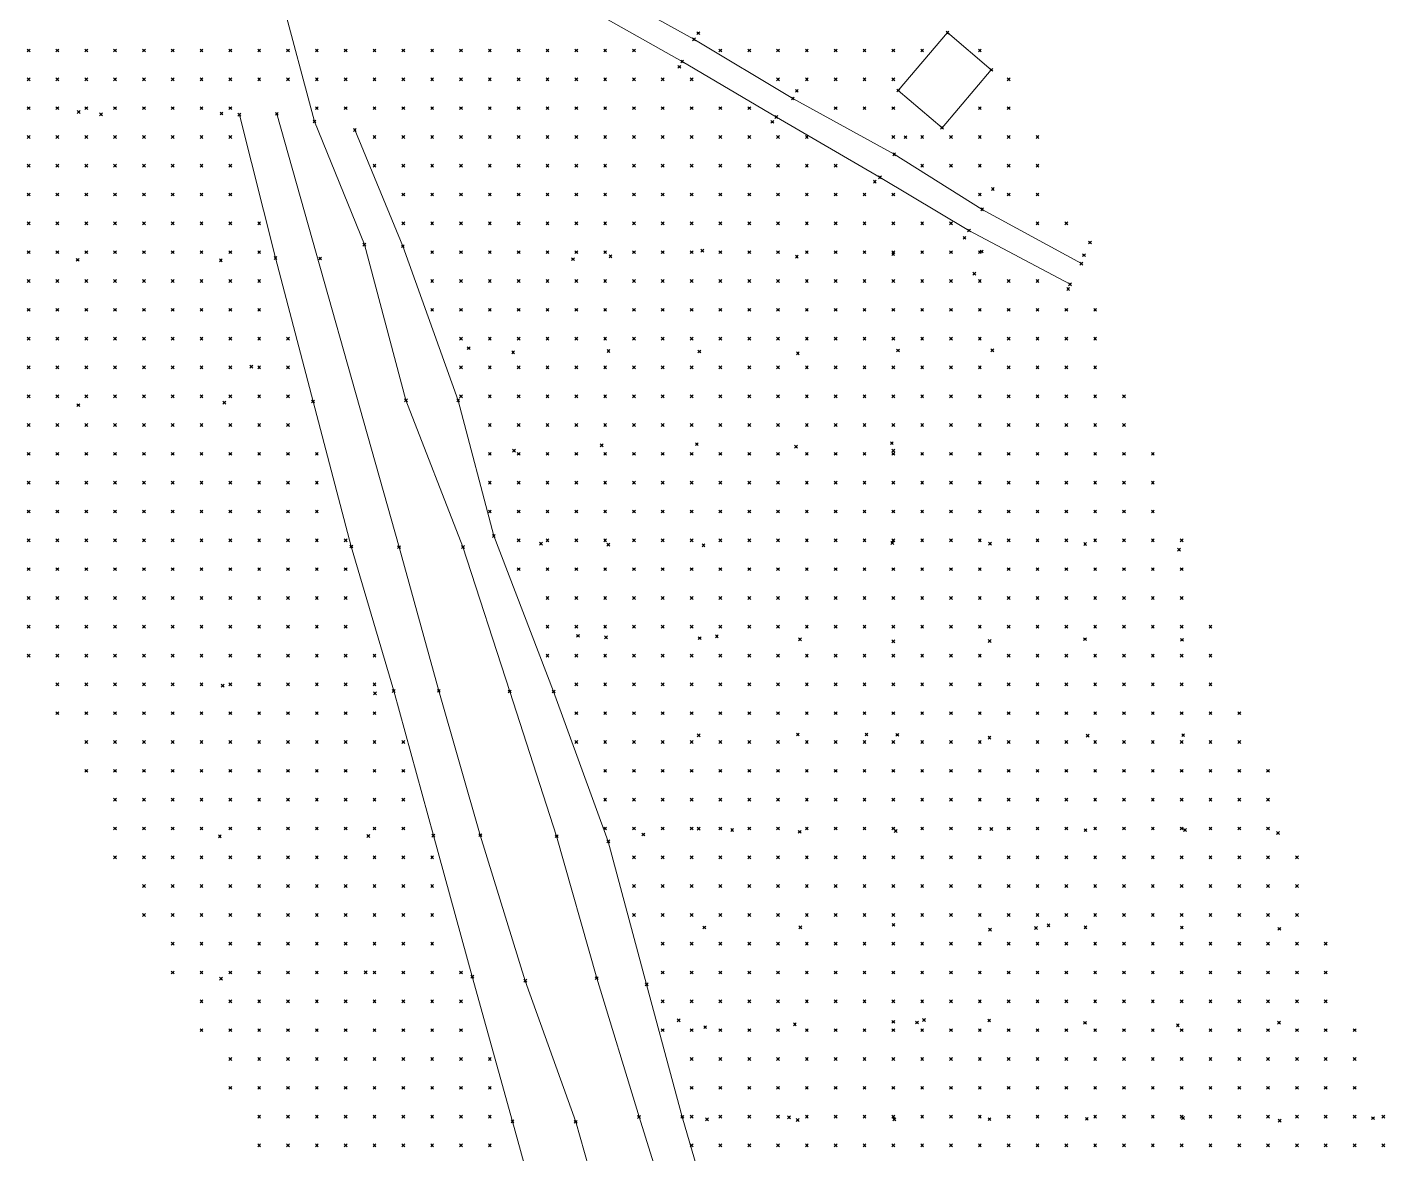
# Model space of a CAD drawing. Header units: metres. Extents: x 441556 to 446409, y 432338 to 461058.
# Drawn here: x 445102.3 to 445243.6, y 435266.6 to 435383.9 of the extents above; entities that cross this region are included whole.
import ezdxf

# ---------------------------------------------------------------- set-up
doc = ezdxf.new("R2010")
doc.units = ezdxf.units.M
doc.header["$MEASUREMENT"] = 0
doc.header["$PDMODE"] = 35
doc.header["$PDSIZE"] = 0.15
for name, color, linetype, lineweight in [('DTM-BRE-RevN_GRP_CANAL IRIGATIE JOS', 2, 'Continuous', 0), ('DTM-BRE-RevN_GRP_CONSTRUCTIE', 2, 'Continuous', 0), ('DTM-BRE-RevN_GRP_DIG', 2, 'Continuous', 0), ('DTM-BRE-RevN_GRP_DRUM DE PIATRA', 2, 'Continuous', 0), ('DTM-BRE-RevN_GRP_TALUZ JOS', 2, 'Continuous', 0), ('DTM-NOK-RevN_LIDAR_co_lidar', 91, 'Continuous', 0), ('DTM-NOK-RevN_RTK', 32, 'Continuous', 0)]:
    doc.layers.add(name, color=color, linetype=linetype, lineweight=lineweight)

msp = doc.modelspace()

# ---------------------------------------------------------------- linework, layer by layer
at = {"layer": 'DTM-BRE-RevN_GRP_CANAL IRIGATIE JOS'}
for p, q in [((445141.392, 435361.075, 326.418), (445136.408, 435373.168, 327.713)), ((445147.157, 435345.013, 325.318), (445141.392, 435361.075, 326.418)), ((445150.864, 435330.912, 325), (445147.157, 435345.013, 325.318)), ((445157.085, 435314.719, 324.471), (445150.864, 435330.912, 325)), ((445162.776, 435299.109, 324.051), (445157.085, 435314.719, 324.471)), ((445166.767, 435284.231, 323.876), (445162.776, 435299.109, 324.051)), ((445170.474, 435270.442, 324.148), (445166.767, 435284.231, 323.876)), ((445175.14, 435254.437, 323.882), (445170.474, 435270.442, 324.148))]:
    msp.add_line(p, q, dxfattribs=at)
at = {"layer": 'DTM-BRE-RevN_GRP_CONSTRUCTIE'}
for p, q in [((445198.072, 435383.301, 330.031), (445192.946, 435377.282, 329.605)), ((445202.626, 435379.425, 330.456), (445198.072, 435383.301, 330.031)), ((445197.499, 435373.405, 329.818), (445202.626, 435379.425, 330.456)), ((445192.946, 435377.282, 329.605), (445197.499, 435373.405, 329.818))]:
    msp.add_line(p, q, dxfattribs=at)
at = {"layer": 'DTM-BRE-RevN_GRP_DIG'}
for p, q in [((445128.152, 435359.848, 329.214), (445124.392, 435374.759, 329.726)), ((445141.007, 435329.742, 327.97), (445128.29, 435374.843, 329.588)), ((445132.059, 435344.9, 328.706), (445128.152, 435359.848, 329.214)), ((445136.038, 435329.808, 328.196), (445132.059, 435344.9, 328.706)), ((445140.454, 435314.773, 327.788), (445136.038, 435329.808, 328.196)), ((445145.14, 435314.79, 327.662), (445141.007, 435329.742, 327.97)), ((445144.58, 435299.711, 327.654), (445140.454, 435314.773, 327.788)), ((445149.46, 435299.764, 327.527), (445145.14, 435314.79, 327.662)), ((445154.134, 435284.613, 327.391), (445149.46, 435299.764, 327.527)), ((445148.628, 435285.038, 327.583), (445144.58, 435299.711, 327.654)), ((445152.809, 435269.962, 327.557), (445148.628, 435285.038, 327.583)), ((445159.382, 435269.922, 327.257), (445154.134, 435284.613, 327.391)), ((445157.06, 435254.567, 327.482), (445152.809, 435269.962, 327.557)), ((445163.683, 435254.81, 327.133), (445159.382, 435269.922, 327.257))]:
    msp.add_line(p, q, dxfattribs=at)
at = {"layer": 'DTM-BRE-RevN_GRP_DRUM DE PIATRA'}
for p, q in [((445171.687, 435382.605, 328.433), (445162.053, 435387.953, 328.69)), ((445160.559, 435385.873, 328.543), (445170.466, 435380.295, 328.334)), ((445181.978, 435376.445, 328.476), (445171.687, 435382.605, 328.433)), ((445170.466, 435380.295, 328.334), (445180.264, 435374.517, 328.327)), ((445192.516, 435370.637, 328.673), (445181.978, 435376.445, 328.476)), ((445180.264, 435374.517, 328.327), (445191.049, 435368.236, 328.377)), ((445201.68, 435364.903, 328.977), (445192.516, 435370.637, 328.673)), ((445191.049, 435368.236, 328.377), (445200.3, 435362.704, 328.764)), ((445211.999, 435359.261, 329.305), (445201.68, 435364.903, 328.977)), ((445200.3, 435362.704, 328.764), (445210.82, 435357.107, 329.151))]:
    msp.add_line(p, q, dxfattribs=at)
at = {"layer": 'DTM-BRE-RevN_GRP_TALUZ JOS'}
for p, q in [((445132.21, 435374.052, 327.603), (445127.725, 435390.77, 328.982)), ((445137.398, 435361.229, 326.326), (445132.21, 435374.052, 327.603)), ((445141.716, 435345.032, 325.567), (445137.398, 435361.229, 326.326)), ((445147.656, 435329.766, 324.917), (445141.716, 435345.032, 325.567)), ((445152.519, 435314.717, 324.568), (445147.656, 435329.766, 324.917)), ((445157.399, 435299.657, 324.238), (445152.519, 435314.717, 324.568)), ((445161.575, 435284.88, 324.059), (445157.399, 435299.657, 324.238)), ((445165.974, 435270.424, 324.239), (445161.575, 435284.88, 324.059)), ((445170.736, 435255.334, 324.012), (445165.974, 435270.424, 324.239))]:
    msp.add_line(p, q, dxfattribs=at)
at = {"layer": 'DTM-NOK-RevN_LIDAR_co_lidar'}
for p in [(445102.457, 435381.442, 330.904), (445105.456, 435381.442, 330.898), (445108.456, 435381.442, 331.129), (445111.455, 435381.442, 331.404), (445114.454, 435381.442, 331.452), (445117.454, 435381.442, 331.296), (445120.453, 435381.442, 330.764), (445123.453, 435381.442, 329.83), (445126.452, 435381.442, 329.487), (445129.451, 435381.442, 328.837), (445132.451, 435381.442, 327.504), (445135.45, 435381.442, 327.716), (445138.449, 435381.442, 328.517), (445141.449, 435381.442, 328.665), (445144.448, 435381.442, 328.469), (445147.448, 435381.442, 328.347), (445150.447, 435381.442, 328.246), (445153.446, 435381.442, 328.142), (445156.446, 435381.442, 328.173), (445159.445, 435381.442, 328.127), (445162.445, 435381.442, 328.082), (445165.444, 435381.442, 328.26), (445174.442, 435381.442, 328.512), (445177.441, 435381.442, 328.766), (445180.441, 435381.442, 329.04), (445183.44, 435381.442, 329.692), (445186.44, 435381.442, 329.848), (445189.439, 435381.442, 330.041), (445192.438, 435381.442, 330.104), (445195.438, 435381.442, 330.304), (445201.436, 435381.442, 331.129), (445102.457, 435378.442, 331.129), (445105.456, 435378.442, 331.22), (445108.456, 435378.442, 331.336), (445111.455, 435378.442, 331.383), (445114.454, 435378.442, 331.357), (445117.454, 435378.442, 331.242), (445120.453, 435378.442, 330.762), (445123.453, 435378.442, 329.956), (445126.452, 435378.442, 329.577), (445129.451, 435378.442, 328.85), (445132.451, 435378.442, 327.43), (445135.45, 435378.442, 327.474), (445138.449, 435378.442, 328.074), (445141.449, 435378.442, 328.087), (445144.448, 435378.442, 328.05), (445147.448, 435378.442, 328.13), (445150.447, 435378.442, 328.06), (445153.446, 435378.442, 327.89), (445156.446, 435378.442, 327.855), (445159.445, 435378.442, 327.829), (445162.445, 435378.442, 327.809), (445165.444, 435378.442, 328.188), (445168.443, 435378.442, 328.51), (445171.443, 435378.442, 328.272), (445180.441, 435378.442, 328.626), (445183.44, 435378.442, 329.222), (445186.44, 435378.442, 329.836), (445189.439, 435378.442, 329.966), (445192.438, 435378.442, 329.986), (445204.436, 435378.442, 331.092), (445102.457, 435375.443, 331.932), (445105.456, 435375.443, 331.76), (445108.456, 435375.443, 331.503), (445111.455, 435375.443, 331.372), (445114.454, 435375.443, 331.263), (445117.454, 435375.443, 331.049), (445120.453, 435375.443, 330.687), (445123.453, 435375.443, 329.995), (445132.451, 435375.443, 327.658), (445135.45, 435375.443, 327.441), (445138.449, 435375.443, 327.939), (445141.449, 435375.443, 327.881), (445144.448, 435375.443, 327.836), (445147.448, 435375.443, 327.801), (445150.447, 435375.443, 327.684), (445153.446, 435375.443, 327.613), (445156.446, 435375.443, 327.56), (445159.445, 435375.443, 327.424), (445162.445, 435375.443, 327.329), (445165.444, 435375.443, 327.46), (445168.443, 435375.443, 327.671), (445171.443, 435375.443, 327.689), (445174.442, 435375.443, 327.805), (445177.441, 435375.443, 328.015), (445186.44, 435375.443, 328.828), (445189.439, 435375.443, 329.52), (445192.438, 435375.443, 329.989), (445201.436, 435375.443, 330.711), (445204.436, 435375.443, 330.953), (445102.457, 435372.444, 332.016), (445105.456, 435372.444, 331.803), (445108.456, 435372.444, 331.5), (445111.455, 435372.444, 331.363), (445114.454, 435372.444, 331.19), (445117.454, 435372.444, 330.898), (445120.453, 435372.444, 330.775), (445123.453, 435372.444, 330.262), (445138.449, 435372.444, 327.737), (445141.449, 435372.444, 327.765), (445144.448, 435372.444, 327.454), (445147.448, 435372.444, 327.423), (445150.447, 435372.444, 327.355), (445153.446, 435372.444, 327.323), (445156.446, 435372.444, 327.169), (445159.445, 435372.444, 327.083), (445162.445, 435372.444, 326.943), (445165.444, 435372.444, 326.874), (445168.443, 435372.444, 326.872), (445171.443, 435372.444, 326.867), (445174.442, 435372.444, 326.848), (445177.441, 435372.444, 326.969), (445180.441, 435372.444, 327.041), (445183.44, 435372.444, 327.681), (445192.438, 435372.444, 329.022), (445195.438, 435372.444, 329.772), (445198.437, 435372.444, 330.237), (445201.436, 435372.444, 330.299), (445204.436, 435372.444, 330.64), (445207.435, 435372.444, 331.039), (445102.457, 435369.444, 331.927), (445105.456, 435369.444, 331.664), (445108.456, 435369.444, 331.498), (445111.455, 435369.444, 331.48), (445114.454, 435369.444, 331.39), (445117.454, 435369.444, 331.209), (445120.453, 435369.444, 331.072), (445123.453, 435369.444, 330.486), (445138.449, 435369.444, 327.317), (445141.449, 435369.444, 327.672), (445144.448, 435369.444, 327.716), (445147.448, 435369.444, 327.338), (445150.447, 435369.444, 327.059), (445153.446, 435369.444, 326.972), (445156.446, 435369.444, 326.894), (445159.445, 435369.444, 326.793), (445162.445, 435369.444, 326.649), (445165.444, 435369.444, 326.57), (445168.443, 435369.444, 326.616), (445171.443, 435369.444, 326.485), (445174.442, 435369.444, 326.379), (445177.441, 435369.444, 326.52), (445180.441, 435369.444, 326.823), (445183.44, 435369.444, 327.262), (445186.44, 435369.444, 327.677), (445195.438, 435369.444, 328.938), (445198.437, 435369.444, 329.308), (445201.436, 435369.444, 329.818), (445204.436, 435369.444, 330.378), (445207.435, 435369.444, 330.97), (445102.457, 435366.445, 331.921), (445105.456, 435366.445, 331.725), (445108.456, 435366.445, 331.579), (445111.455, 435366.445, 331.527), (445114.454, 435366.445, 331.494), (445117.454, 435366.445, 331.362), (445120.453, 435366.445, 331.162), (445123.453, 435366.445, 330.492), (445141.449, 435366.445, 327.34), (445144.448, 435366.445, 327.585), (445147.448, 435366.445, 327.079), (445150.447, 435366.445, 326.805), (445153.446, 435366.445, 326.54), (445156.446, 435366.445, 326.507), (445159.445, 435366.445, 326.441), (445162.445, 435366.445, 326.296), (445165.444, 435366.445, 326.218), (445168.443, 435366.445, 326.146), (445171.443, 435366.445, 326.07), (445174.442, 435366.445, 326.151), (445177.441, 435366.445, 326.49), (445180.441, 435366.445, 326.87), (445183.44, 435366.445, 327.273), (445186.44, 435366.445, 327.645), (445189.439, 435366.445, 328.038), (445192.438, 435366.445, 328.269), (445201.436, 435366.445, 329.211), (445204.436, 435366.445, 329.657), (445207.435, 435366.445, 330.285), (445102.457, 435363.445, 331.894), (445105.456, 435363.445, 331.825), (445108.456, 435363.445, 331.611), (445111.455, 435363.445, 331.476), (445114.454, 435363.445, 331.372), (445117.454, 435363.445, 331.214), (445120.453, 435363.445, 331.002), (445123.453, 435363.445, 330.456), (445126.452, 435363.445, 329.599), (445141.449, 435363.445, 326.835), (445144.448, 435363.445, 327.285), (445147.448, 435363.445, 327.183), (445150.447, 435363.445, 326.637), (445153.446, 435363.445, 326.257), (445156.446, 435363.445, 326.138), (445159.445, 435363.445, 326.091), (445162.445, 435363.445, 326.018), (445165.444, 435363.445, 325.963), (445168.443, 435363.445, 325.877), (445171.443, 435363.445, 325.922), (445174.442, 435363.445, 326.206), (445177.441, 435363.445, 326.503), (445180.441, 435363.445, 326.781), (445183.44, 435363.445, 327.132), (445186.44, 435363.445, 327.414), (445189.439, 435363.445, 327.611), (445192.438, 435363.445, 327.908), (445195.438, 435363.445, 328.284), (445198.437, 435363.445, 328.516), (445207.435, 435363.445, 329.534), (445210.435, 435363.445, 330.169), (445102.457, 435360.446, 331.846), (445105.456, 435360.446, 331.774), (445108.456, 435360.446, 331.634), (445111.455, 435360.446, 331.393), (445114.454, 435360.446, 331.192), (445117.454, 435360.446, 331.024), (445120.453, 435360.446, 330.811), (445123.453, 435360.446, 330.367), (445126.452, 435360.446, 329.755), (445144.448, 435360.446, 326.725), (445147.448, 435360.446, 326.769), (445150.447, 435360.446, 326.298), (445153.446, 435360.446, 326.035), (445156.446, 435360.446, 325.895), (445159.445, 435360.446, 325.807), (445162.445, 435360.446, 325.768), (445165.444, 435360.446, 325.739), (445168.443, 435360.446, 325.852), (445171.443, 435360.446, 326.047), (445174.442, 435360.446, 326.262), (445177.441, 435360.446, 326.434), (445180.441, 435360.446, 326.761), (445183.44, 435360.446, 326.995), (445186.44, 435360.446, 327.092), (445189.439, 435360.446, 327.238), (445192.438, 435360.446, 327.507), (445195.438, 435360.446, 327.683), (445198.437, 435360.446, 327.968), (445201.436, 435360.446, 328.443), (445102.457, 435357.447, 331.736), (445105.456, 435357.447, 331.694), (445108.456, 435357.447, 331.62), (445111.455, 435357.447, 331.393), (445114.454, 435357.447, 331.183), (445117.454, 435357.447, 331.012), (445120.453, 435357.447, 330.757), (445123.453, 435357.447, 330.462), (445126.452, 435357.447, 330.071), (445144.448, 435357.447, 326.198), (445147.448, 435357.447, 326.145), (445150.447, 435357.447, 325.91), (445153.446, 435357.447, 325.716), (445156.446, 435357.447, 325.619), (445159.445, 435357.447, 325.509), (445162.445, 435357.447, 325.54), (445165.444, 435357.447, 325.721), (445168.443, 435357.447, 325.843), (445171.443, 435357.447, 325.965), (445174.442, 435357.447, 326.193), (445177.441, 435357.447, 326.45), (445180.441, 435357.447, 326.72), (445183.44, 435357.447, 326.866), (445186.44, 435357.447, 326.934), (445189.439, 435357.447, 327.049), (445192.438, 435357.447, 327.167), (445195.438, 435357.447, 327.274), (445198.437, 435357.447, 327.634), (445201.436, 435357.447, 328.089), (445204.436, 435357.447, 328.383), (445207.435, 435357.447, 328.647), (445102.457, 435354.447, 331.74), (445105.456, 435354.447, 331.617), (445108.456, 435354.447, 331.568), (445111.455, 435354.447, 331.514), (445114.454, 435354.447, 331.324), (445117.454, 435354.447, 331.066), (445120.453, 435354.447, 330.836), (445123.453, 435354.447, 330.546), (445126.452, 435354.447, 330.277), (445144.448, 435354.447, 325.892), (445147.448, 435354.447, 325.873), (445150.447, 435354.447, 325.565), (445153.446, 435354.447, 325.394), (445156.446, 435354.447, 325.215), (445159.445, 435354.447, 325.289), (445162.445, 435354.447, 325.515), (445165.444, 435354.447, 325.663), (445168.443, 435354.447, 325.805), (445171.443, 435354.447, 325.967), (445174.442, 435354.447, 326.173), (445177.441, 435354.447, 326.367), (445180.441, 435354.447, 326.521), (445183.44, 435354.447, 326.672), (445186.44, 435354.447, 326.783), (445189.439, 435354.447, 326.843), (445192.438, 435354.447, 326.985), (445195.438, 435354.447, 327.253), (445198.437, 435354.447, 327.538), (445201.436, 435354.447, 327.901), (445204.436, 435354.447, 328.22), (445207.435, 435354.447, 328.408), (445210.435, 435354.447, 328.576), (445213.434, 435354.447, 328.805), (445102.457, 435351.448, 331.7), (445105.456, 435351.448, 331.525), (445108.456, 435351.448, 331.453), (445111.455, 435351.448, 331.432), (445114.454, 435351.448, 331.369), (445117.454, 435351.448, 331.155), (445120.453, 435351.448, 330.936), (445123.453, 435351.448, 330.582), (445126.452, 435351.448, 330.154), (445129.451, 435351.448, 329.693), (445147.448, 435351.448, 325.489), (445150.447, 435351.448, 325.231), (445153.446, 435351.448, 325.122), (445156.446, 435351.448, 325.099), (445159.445, 435351.448, 325.265), (445162.445, 435351.448, 325.448), (445165.444, 435351.448, 325.607), (445168.443, 435351.448, 325.852), (445171.443, 435351.448, 325.937), (445174.442, 435351.448, 326.076), (445177.441, 435351.448, 326.25), (445180.441, 435351.448, 326.374), (445183.44, 435351.448, 326.494), (445186.44, 435351.448, 326.524), (445189.439, 435351.448, 326.714), (445192.438, 435351.448, 327.005), (445195.438, 435351.448, 327.292), (445198.437, 435351.448, 327.548), (445201.436, 435351.448, 327.826), (445204.436, 435351.448, 328.083), (445207.435, 435351.448, 328.216), (445210.435, 435351.448, 328.383), (445213.434, 435351.448, 328.721), (445102.457, 435348.449, 331.191), (445105.456, 435348.449, 331.332), (445108.456, 435348.449, 331.197), (445111.455, 435348.449, 331.264), (445114.454, 435348.449, 331.268), (445117.454, 435348.449, 331.179), (445120.453, 435348.449, 331.029), (445123.453, 435348.449, 330.697), (445126.452, 435348.449, 330.277), (445129.451, 435348.449, 329.799), (445147.448, 435348.449, 325.359), (445150.447, 435348.449, 325.177), (445153.446, 435348.449, 325.179), (445156.446, 435348.449, 325.092), (445159.445, 435348.449, 325.26), (445162.445, 435348.449, 325.319), (445165.444, 435348.449, 325.441), (445168.443, 435348.449, 325.635), (445171.443, 435348.449, 325.715), (445174.442, 435348.449, 325.874), (445177.441, 435348.449, 326.087), (445180.441, 435348.449, 326.171), (445183.44, 435348.449, 326.168), (445186.44, 435348.449, 326.369), (445189.439, 435348.449, 326.621), (445192.438, 435348.449, 326.888), (445195.438, 435348.449, 327.182), (445198.437, 435348.449, 327.427), (445201.436, 435348.449, 327.718), (445204.436, 435348.449, 327.878), (445207.435, 435348.449, 327.957), (445210.435, 435348.449, 328.407), (445213.434, 435348.449, 329.104), (445102.457, 435345.449, 330.066), (445105.456, 435345.449, 330.83), (445108.456, 435345.449, 331.039), (445111.455, 435345.449, 331.117), (445114.454, 435345.449, 331.175), (445117.454, 435345.449, 331.114), (445120.453, 435345.449, 331.073), (445123.453, 435345.449, 330.832), (445126.452, 435345.449, 330.457), (445129.451, 435345.449, 329.746), (445147.448, 435345.449, 325.245), (445150.447, 435345.449, 325.257), (445153.446, 435345.449, 325.247), (445156.446, 435345.449, 325.129), (445159.445, 435345.449, 325.228), (445162.445, 435345.449, 325.203), (445165.444, 435345.449, 325.31), (445168.443, 435345.449, 325.446), (445171.443, 435345.449, 325.55), (445174.442, 435345.449, 325.713), (445177.441, 435345.449, 325.783), (445180.441, 435345.449, 325.867), (445183.44, 435345.449, 326.049), (445186.44, 435345.449, 326.254), (445189.439, 435345.449, 326.464), (445192.438, 435345.449, 326.718), (445195.438, 435345.449, 327.007), (445198.437, 435345.449, 327.318), (445201.436, 435345.449, 327.554), (445204.436, 435345.449, 327.629), (445207.435, 435345.449, 327.757), (445210.435, 435345.449, 328.109), (445213.434, 435345.449, 328.51), (445216.433, 435345.449, 328.683), (445102.457, 435342.45, 328.97), (445105.456, 435342.45, 329.75), (445108.456, 435342.45, 330.573), (445111.455, 435342.45, 330.969), (445114.454, 435342.45, 330.915), (445117.454, 435342.45, 330.914), (445120.453, 435342.45, 330.975), (445123.453, 435342.45, 330.708), (445126.452, 435342.45, 330.123), (445129.451, 435342.45, 329.226), (445150.447, 435342.45, 325.181), (445153.446, 435342.45, 325.069), (445156.446, 435342.45, 325.044), (445159.445, 435342.45, 325.125), (445162.445, 435342.45, 325.12), (445165.444, 435342.45, 325.179), (445168.443, 435342.45, 325.326), (445171.443, 435342.45, 325.472), (445174.442, 435342.45, 325.491), (445177.441, 435342.45, 325.539), (445180.441, 435342.45, 325.736), (445183.44, 435342.45, 325.95), (445186.44, 435342.45, 326.127), (445189.439, 435342.45, 326.304), (445192.438, 435342.45, 326.554), (445195.438, 435342.45, 326.861), (445198.437, 435342.45, 327.131), (445201.436, 435342.45, 327.32), (445204.436, 435342.45, 327.522), (445207.435, 435342.45, 327.692), (445210.435, 435342.45, 327.841), (445213.434, 435342.45, 328.254), (445216.433, 435342.45, 328.651), (445102.457, 435339.45, 328.28), (445105.456, 435339.45, 328.705), (445108.456, 435339.45, 328.869), (445111.455, 435339.45, 329.341), (445114.454, 435339.45, 329.686), (445117.454, 435339.45, 330.08), (445120.453, 435339.45, 330.506), (445123.453, 435339.45, 330.185), (445126.452, 435339.45, 329.779), (445129.451, 435339.45, 328.958), (445132.451, 435339.45, 328.521), (445150.447, 435339.45, 325.101), (445153.446, 435339.45, 325.051), (445156.446, 435339.45, 325.09), (445159.445, 435339.45, 325.098), (445162.445, 435339.45, 325.099), (445165.444, 435339.45, 325.159), (445168.443, 435339.45, 325.218), (445171.443, 435339.45, 325.215), (445174.442, 435339.45, 325.334), (445177.441, 435339.45, 325.48), (445180.441, 435339.45, 325.63), (445183.44, 435339.45, 325.83), (445186.44, 435339.45, 326.043), (445189.439, 435339.45, 326.298), (445192.438, 435339.45, 326.458), (445195.438, 435339.45, 326.584), (445198.437, 435339.45, 326.823), (445201.436, 435339.45, 327.199), (445204.436, 435339.45, 327.349), (445207.435, 435339.45, 327.593), (445210.435, 435339.45, 327.967), (445213.434, 435339.45, 328.013), (445216.433, 435339.45, 327.91), (445219.433, 435339.45, 327.861), (445102.457, 435336.451, 327.85), (445105.456, 435336.451, 328.459), (445108.456, 435336.451, 328.588), (445111.455, 435336.451, 328.863), (445114.454, 435336.451, 329.041), (445117.454, 435336.451, 329.289), (445120.453, 435336.451, 329.543), (445123.453, 435336.451, 329.418), (445126.452, 435336.451, 329.145), (445129.451, 435336.451, 328.81), (445132.451, 435336.451, 328.52), (445150.447, 435336.451, 325.017), (445153.446, 435336.451, 325.08), (445156.446, 435336.451, 325.113), (445159.445, 435336.451, 325.02), (445162.445, 435336.451, 325.032), (445165.444, 435336.451, 325.034), (445168.443, 435336.451, 325.035), (445171.443, 435336.451, 325.141), (445174.442, 435336.451, 325.266), (445177.441, 435336.451, 325.375), (445180.441, 435336.451, 325.544), (445183.44, 435336.451, 325.74), (445186.44, 435336.451, 325.906), (445189.439, 435336.451, 326.074), (445192.438, 435336.451, 326.215), (445195.438, 435336.451, 326.416), (445198.437, 435336.451, 326.702), (445201.436, 435336.451, 326.979), (445204.436, 435336.451, 327.203), (445207.435, 435336.451, 327.328), (445210.435, 435336.451, 327.427), (445213.434, 435336.451, 327.301), (445216.433, 435336.451, 327.356), (445219.433, 435336.451, 327.413), (445102.457, 435333.452, 327.833), (445105.456, 435333.452, 328.414), (445108.456, 435333.452, 328.476), (445111.455, 435333.452, 328.612), (445114.454, 435333.452, 328.851), (445117.454, 435333.452, 329.033), (445120.453, 435333.452, 329.028), (445123.453, 435333.452, 328.821), (445126.452, 435333.452, 328.553), (445129.451, 435333.452, 328.509), (445132.451, 435333.452, 328.568), (445150.447, 435333.452, 324.931), (445153.446, 435333.452, 324.996), (445156.446, 435333.452, 324.945), (445159.445, 435333.452, 324.871), (445162.445, 435333.452, 324.785), (445165.444, 435333.452, 324.825), (445168.443, 435333.452, 324.988), (445171.443, 435333.452, 325.098), (445174.442, 435333.452, 325.188), (445177.441, 435333.452, 325.268), (445180.441, 435333.452, 325.456), (445183.44, 435333.452, 325.588), (445186.44, 435333.452, 325.675), (445189.439, 435333.452, 325.852), (445192.438, 435333.452, 326.061), (445195.438, 435333.452, 326.276), (445198.437, 435333.452, 326.426), (445201.436, 435333.452, 326.713), (445204.436, 435333.452, 326.973), (445207.435, 435333.452, 326.846), (445210.435, 435333.452, 326.815), (445213.434, 435333.452, 327.032), (445216.433, 435333.452, 327.2), (445219.433, 435333.452, 327.175), (445102.457, 435330.452, 326.614), (445105.456, 435330.452, 327.773), (445108.456, 435330.452, 328.348), (445111.455, 435330.452, 328.497), (445114.454, 435330.452, 328.625), (445117.454, 435330.452, 328.724), (445120.453, 435330.452, 328.695), (445123.453, 435330.452, 328.492), (445126.452, 435330.452, 328.279), (445129.451, 435330.452, 328.284), (445132.451, 435330.452, 328.431), (445135.45, 435330.452, 328.453), (445153.446, 435330.452, 324.964), (445156.446, 435330.452, 324.826), (445159.445, 435330.452, 324.657), (445162.445, 435330.452, 324.702), (445165.444, 435330.452, 324.76), (445168.443, 435330.452, 324.853), (445171.443, 435330.452, 324.964), (445174.442, 435330.452, 325.08), (445177.441, 435330.452, 325.211), (445180.441, 435330.452, 325.285), (445183.44, 435330.452, 325.374), (445186.44, 435330.452, 325.539), (445189.439, 435330.452, 325.75), (445192.438, 435330.452, 325.953), (445195.438, 435330.452, 326.132), (445198.437, 435330.452, 326.277), (445201.436, 435330.452, 326.466), (445204.436, 435330.452, 326.599), (445207.435, 435330.452, 326.588), (445210.435, 435330.452, 326.553), (445213.434, 435330.452, 326.642), (445216.433, 435330.452, 326.745), (445219.433, 435330.452, 326.867), (445222.432, 435330.452, 327.006), (445102.457, 435327.453, 324.792), (445105.456, 435327.453, 326.122), (445108.456, 435327.453, 328.121), (445111.455, 435327.453, 328.566), (445114.454, 435327.453, 328.72), (445117.454, 435327.453, 328.657), (445120.453, 435327.453, 328.595), (445123.453, 435327.453, 328.44), (445126.452, 435327.453, 328.132), (445129.451, 435327.453, 328.142), (445132.451, 435327.453, 328.348), (445135.45, 435327.453, 328.32), (445153.446, 435327.453, 324.799), (445156.446, 435327.453, 324.715), (445159.445, 435327.453, 324.582), (445162.445, 435327.453, 324.623), (445165.444, 435327.453, 324.612), (445168.443, 435327.453, 324.699), (445171.443, 435327.453, 324.806), (445174.442, 435327.453, 324.92), (445177.441, 435327.453, 325.016), (445180.441, 435327.453, 325.054), (445183.44, 435327.453, 325.205), (445186.44, 435327.453, 325.412), (445189.439, 435327.453, 325.623), (445192.438, 435327.453, 325.833), (445195.438, 435327.453, 325.992), (445198.437, 435327.453, 326.113), (445201.436, 435327.453, 326.229), (445204.436, 435327.453, 326.438), (445207.435, 435327.453, 326.558), (445210.435, 435327.453, 326.361), (445213.434, 435327.453, 326.322), (445216.433, 435327.453, 326.491), (445219.433, 435327.453, 326.609), (445222.432, 435327.453, 326.701), (445102.457, 435324.453, 323.926), (445105.456, 435324.453, 325.024), (445108.456, 435324.453, 326.983), (445111.455, 435324.453, 328.666), (445114.454, 435324.453, 328.847), (445117.454, 435324.453, 328.706), (445120.453, 435324.453, 328.489), (445123.453, 435324.453, 328.302), (445126.452, 435324.453, 328.168), (445129.451, 435324.453, 328.172), (445132.451, 435324.453, 328.225), (445135.45, 435324.453, 328.095), (445156.446, 435324.453, 324.635), (445159.445, 435324.453, 324.584), (445162.445, 435324.453, 324.444), (445165.444, 435324.453, 324.499), (445168.443, 435324.453, 324.564), (445171.443, 435324.453, 324.643), (445174.442, 435324.453, 324.771), (445177.441, 435324.453, 324.842), (445180.441, 435324.453, 324.945), (445183.44, 435324.453, 325.154), (445186.44, 435324.453, 325.374), (445189.439, 435324.453, 325.563), (445192.438, 435324.453, 325.704), (445195.438, 435324.453, 325.832), (445198.437, 435324.453, 325.903), (445201.436, 435324.453, 326.04), (445204.436, 435324.453, 326.218), (445207.435, 435324.453, 326.203), (445210.435, 435324.453, 326.172), (445213.434, 435324.453, 326.193), (445216.433, 435324.453, 326.355), (445219.433, 435324.453, 326.457), (445222.432, 435324.453, 326.563), (445102.457, 435321.454, 323.645), (445105.456, 435321.454, 324.471), (445108.456, 435321.454, 326.236), (445111.455, 435321.454, 328.337), (445114.454, 435321.454, 328.8), (445117.454, 435321.454, 328.697), (445120.453, 435321.454, 328.479), (445123.453, 435321.454, 328.243), (445126.452, 435321.454, 328.153), (445129.451, 435321.454, 328.145), (445132.451, 435321.454, 328.181), (445135.45, 435321.454, 328.111), (445156.446, 435321.454, 324.438), (445159.445, 435321.454, 324.382), (445162.445, 435321.454, 324.252), (445165.444, 435321.454, 324.315), (445168.443, 435321.454, 324.425), (445171.443, 435321.454, 324.447), (445174.442, 435321.454, 324.563), (445177.441, 435321.454, 324.763), (445180.441, 435321.454, 324.937), (445183.44, 435321.454, 325.13), (445186.44, 435321.454, 325.307), (445189.439, 435321.454, 325.425), (445192.438, 435321.454, 325.522), (445195.438, 435321.454, 325.616), (445198.437, 435321.454, 325.707), (445201.436, 435321.454, 325.835), (445204.436, 435321.454, 325.888), (445207.435, 435321.454, 325.913), (445210.435, 435321.454, 325.971), (445213.434, 435321.454, 326.017), (445216.433, 435321.454, 326.126), (445219.433, 435321.454, 326.281), (445222.432, 435321.454, 326.389), (445225.432, 435321.454, 326.387), (445102.457, 435318.455, 323.392), (445105.456, 435318.455, 324.441), (445108.456, 435318.455, 326.728), (445111.455, 435318.455, 328.264), (445114.454, 435318.455, 328.691), (445117.454, 435318.455, 328.703), (445120.453, 435318.455, 328.535), (445123.453, 435318.455, 328.356), (445126.452, 435318.455, 328.298), (445129.451, 435318.455, 328.226), (445132.451, 435318.455, 328.196), (445135.45, 435318.455, 328.129), (445138.449, 435318.455, 328), (445156.446, 435318.455, 324.253), (445159.445, 435318.455, 324.297), (445162.445, 435318.455, 324.282), (445165.444, 435318.455, 324.264), (445168.443, 435318.455, 324.323), (445171.443, 435318.455, 324.427), (445174.442, 435318.455, 324.642), (445177.441, 435318.455, 324.709), (445180.441, 435318.455, 324.839), (445183.44, 435318.455, 324.997), (445186.44, 435318.455, 325.127), (445189.439, 435318.455, 325.222), (445192.438, 435318.455, 325.302), (445195.438, 435318.455, 325.379), (445198.437, 435318.455, 325.49), (445201.436, 435318.455, 325.592), (445204.436, 435318.455, 325.716), (445207.435, 435318.455, 325.77), (445210.435, 435318.455, 325.778), (445213.434, 435318.455, 325.876), (445216.433, 435318.455, 326.083), (445219.433, 435318.455, 326.196), (445222.432, 435318.455, 326.248), (445225.432, 435318.455, 326.189), (445105.456, 435315.455, 323.924), (445108.456, 435315.455, 325.502), (445111.455, 435315.455, 327.697), (445114.454, 435315.455, 328.498), (445117.454, 435315.455, 328.66), (445120.453, 435315.455, 328.558), (445123.453, 435315.455, 328.44), (445126.452, 435315.455, 328.397), (445129.451, 435315.455, 328.258), (445132.451, 435315.455, 328.12), (445135.45, 435315.455, 328.068), (445138.449, 435315.455, 327.906), (445159.445, 435315.455, 324.414), (445162.445, 435315.455, 324.288), (445165.444, 435315.455, 324.17), (445168.443, 435315.455, 324.236), (445171.443, 435315.455, 324.317), (445174.442, 435315.455, 324.511), (445177.441, 435315.455, 324.632), (445180.441, 435315.455, 324.748), (445183.44, 435315.455, 324.866), (445186.44, 435315.455, 324.941), (445189.439, 435315.455, 325.02), (445192.438, 435315.455, 325.105), (445195.438, 435315.455, 325.217), (445198.437, 435315.455, 325.355), (445201.436, 435315.455, 325.456), (445204.436, 435315.455, 325.486), (445207.435, 435315.455, 325.484), (445210.435, 435315.455, 325.63), (445213.434, 435315.455, 325.801), (445216.433, 435315.455, 325.942), (445219.433, 435315.455, 325.986), (445222.432, 435315.455, 325.997), (445225.432, 435315.455, 326.079), (445105.456, 435312.456, 323.595), (445108.456, 435312.456, 324.947), (445111.455, 435312.456, 327.019), (445114.454, 435312.456, 328.29), (445117.454, 435312.456, 328.494), (445120.453, 435312.456, 328.508), (445123.453, 435312.456, 328.487), (445126.452, 435312.456, 328.434), (445129.451, 435312.456, 328.323), (445132.451, 435312.456, 328.112), (445135.45, 435312.456, 327.931), (445138.449, 435312.456, 327.749), (445159.445, 435312.456, 324.388), (445162.445, 435312.456, 324.198), (445165.444, 435312.456, 324.116), (445168.443, 435312.456, 324.131), (445171.443, 435312.456, 324.262), (445174.442, 435312.456, 324.409), (445177.441, 435312.456, 324.535), (445180.441, 435312.456, 324.647), (445183.44, 435312.456, 324.7), (445186.44, 435312.456, 324.778), (445189.439, 435312.456, 324.887), (445192.438, 435312.456, 324.989), (445195.438, 435312.456, 325.14), (445198.437, 435312.456, 325.229), (445201.436, 435312.456, 325.245), (445204.436, 435312.456, 325.281), (445207.435, 435312.456, 325.392), (445210.435, 435312.456, 325.522), (445213.434, 435312.456, 325.66), (445216.433, 435312.456, 325.692), (445219.433, 435312.456, 325.712), (445222.432, 435312.456, 325.803), (445225.432, 435312.456, 325.892), (445228.431, 435312.456, 325.974), (445108.456, 435309.457, 324.287), (445111.455, 435309.457, 326.284), (445114.454, 435309.457, 328.074), (445117.454, 435309.457, 328.377), (445120.453, 435309.457, 328.576), (445123.453, 435309.457, 328.546), (445126.452, 435309.457, 328.449), (445129.451, 435309.457, 328.242), (445132.451, 435309.457, 327.922), (445135.45, 435309.457, 327.724), (445138.449, 435309.457, 327.634), (445141.449, 435309.457, 327.454), (445159.445, 435309.457, 324.308), (445162.445, 435309.457, 324.23), (445165.444, 435309.457, 324.049), (445168.443, 435309.457, 324.061), (445171.443, 435309.457, 324.144), (445174.442, 435309.457, 324.354), (445177.441, 435309.457, 324.479), (445180.441, 435309.457, 324.521), (445183.44, 435309.457, 324.549), (445186.44, 435309.457, 324.626), (445189.439, 435309.457, 324.793), (445192.438, 435309.457, 324.947), (445195.438, 435309.457, 325.006), (445198.437, 435309.457, 325.015), (445201.436, 435309.457, 325.085), (445204.436, 435309.457, 325.191), (445207.435, 435309.457, 325.265), (445210.435, 435309.457, 325.353), (445213.434, 435309.457, 325.446), (445216.433, 435309.457, 325.519), (445219.433, 435309.457, 325.611), (445222.432, 435309.457, 325.693), (445225.432, 435309.457, 325.758), (445228.431, 435309.457, 325.835), (445108.456, 435306.457, 323.789), (445111.455, 435306.457, 325.682), (445114.454, 435306.457, 327.702), (445117.454, 435306.457, 328.355), (445120.453, 435306.457, 328.545), (445123.453, 435306.457, 328.529), (445126.452, 435306.457, 328.423), (445129.451, 435306.457, 328.226), (445132.451, 435306.457, 327.958), (445135.45, 435306.457, 327.799), (445138.449, 435306.457, 327.673), (445141.449, 435306.457, 327.435), (445162.445, 435306.457, 324.124), (445165.444, 435306.457, 323.907), (445168.443, 435306.457, 323.879), (445171.443, 435306.457, 324.047), (445174.442, 435306.457, 324.236), (445177.441, 435306.457, 324.381), (445180.441, 435306.457, 324.414), (445183.44, 435306.457, 324.408), (445186.44, 435306.457, 324.54), (445189.439, 435306.457, 324.735), (445192.438, 435306.457, 324.768), (445195.438, 435306.457, 324.765), (445198.437, 435306.457, 324.905), (445201.436, 435306.457, 325.012), (445204.436, 435306.457, 325.071), (445207.435, 435306.457, 325.13), (445210.435, 435306.457, 325.22), (445213.434, 435306.457, 325.344), (445216.433, 435306.457, 325.447), (445219.433, 435306.457, 325.454), (445222.432, 435306.457, 325.535), (445225.432, 435306.457, 325.555), (445228.431, 435306.457, 325.616), (445231.43, 435306.457, 325.725), (445111.455, 435303.458, 325.025), (445114.454, 435303.458, 326.853), (445117.454, 435303.458, 328.312), (445120.453, 435303.458, 328.525), (445123.453, 435303.458, 328.541), (445126.452, 435303.458, 328.521), (445129.451, 435303.458, 328.328), (445132.451, 435303.458, 328.074), (445135.45, 435303.458, 327.829), (445138.449, 435303.458, 327.648), (445141.449, 435303.458, 327.379), (445162.445, 435303.458, 324.096), (445165.444, 435303.458, 323.882), (445168.443, 435303.458, 323.84), (445171.443, 435303.458, 323.949), (445174.442, 435303.458, 324.169), (445177.441, 435303.458, 324.333), (445180.441, 435303.458, 324.38), (445183.44, 435303.458, 324.393), (445186.44, 435303.458, 324.506), (445189.439, 435303.458, 324.515), (445192.438, 435303.458, 324.559), (445195.438, 435303.458, 324.716), (445198.437, 435303.458, 324.831), (445201.436, 435303.458, 324.912), (445204.436, 435303.458, 324.958), (445207.435, 435303.458, 325.008), (445210.435, 435303.458, 325.154), (445213.434, 435303.458, 325.258), (445216.433, 435303.458, 325.288), (445219.433, 435303.458, 325.371), (445222.432, 435303.458, 325.384), (445225.432, 435303.458, 325.385), (445228.431, 435303.458, 325.511), (445231.43, 435303.458, 325.664), (445111.455, 435300.458, 324.721), (445114.454, 435300.458, 326.81), (445117.454, 435300.458, 328.07), (445120.453, 435300.458, 328.46), (445123.453, 435300.458, 328.579), (445126.452, 435300.458, 328.572), (445129.451, 435300.458, 328.409), (445132.451, 435300.458, 328.185), (445135.45, 435300.458, 327.97), (445138.449, 435300.458, 327.755), (445141.449, 435300.458, 327.343), (445162.445, 435300.458, 323.975), (445165.444, 435300.458, 323.83), (445168.443, 435300.458, 323.779), (445171.443, 435300.458, 323.866), (445174.442, 435300.458, 324.144), (445177.441, 435300.458, 324.263), (445180.441, 435300.458, 324.287), (445183.44, 435300.458, 324.254), (445186.44, 435300.458, 324.292), (445189.439, 435300.458, 324.413), (445192.438, 435300.458, 324.514), (445195.438, 435300.458, 324.586), (445198.437, 435300.458, 324.749), (445201.436, 435300.458, 324.759), (445204.436, 435300.458, 324.867), (445207.435, 435300.458, 324.992), (445210.435, 435300.458, 325.036), (445213.434, 435300.458, 325.091), (445216.433, 435300.458, 325.136), (445219.433, 435300.458, 325.144), (445222.432, 435300.458, 325.206), (445225.432, 435300.458, 325.335), (445228.431, 435300.458, 325.488), (445231.43, 435300.458, 325.535), (445111.455, 435297.459, 324.1), (445114.454, 435297.459, 325.585), (445117.454, 435297.459, 326.956), (445120.453, 435297.459, 328.343), (445123.453, 435297.459, 328.547), (445126.452, 435297.459, 328.568), (445129.451, 435297.459, 328.432), (445132.451, 435297.459, 328.216), (445135.45, 435297.459, 328.065), (445138.449, 435297.459, 327.878), (445141.449, 435297.459, 327.554), (445144.448, 435297.459, 327.268), (445165.444, 435297.459, 323.831), (445168.443, 435297.459, 323.721), (445171.443, 435297.459, 323.803), (445174.442, 435297.459, 324.047), (445177.441, 435297.459, 324.19), (445180.441, 435297.459, 324.166), (445183.44, 435297.459, 324.124), (445186.44, 435297.459, 324.233), (445189.439, 435297.459, 324.385), (445192.438, 435297.459, 324.442), (445195.438, 435297.459, 324.469), (445198.437, 435297.459, 324.53), (445201.436, 435297.459, 324.658), (445204.436, 435297.459, 324.786), (445207.435, 435297.459, 324.856), (445210.435, 435297.459, 324.921), (445213.434, 435297.459, 324.94), (445216.433, 435297.459, 324.966), (445219.433, 435297.459, 325.026), (445222.432, 435297.459, 325.175), (445225.432, 435297.459, 325.32), (445228.431, 435297.459, 325.323), (445231.43, 435297.459, 325.366), (445234.43, 435297.459, 325.442), (445114.454, 435294.46, 324.836), (445117.454, 435294.46, 326.812), (445120.453, 435294.46, 328.091), (445123.453, 435294.46, 328.442), (445126.452, 435294.46, 328.445), (445129.451, 435294.46, 328.371), (445132.451, 435294.46, 328.207), (445135.45, 435294.46, 328.139), (445138.449, 435294.46, 328.044), (445141.449, 435294.46, 327.81), (445144.448, 435294.46, 327.551), (445165.444, 435294.46, 323.874), (445168.443, 435294.46, 323.777), (445171.443, 435294.46, 323.895), (445174.442, 435294.46, 323.925), (445177.441, 435294.46, 323.985), (445180.441, 435294.46, 324.063), (445183.44, 435294.46, 324.129), (445186.44, 435294.46, 324.205), (445189.439, 435294.46, 324.306), (445192.438, 435294.46, 324.346), (445195.438, 435294.46, 324.342), (445198.437, 435294.46, 324.443), (445201.436, 435294.46, 324.586), (445204.436, 435294.46, 324.661), (445207.435, 435294.46, 324.733), (445210.435, 435294.46, 324.729), (445213.434, 435294.46, 324.733), (445216.433, 435294.46, 324.875), (445219.433, 435294.46, 325.002), (445222.432, 435294.46, 325.076), (445225.432, 435294.46, 325.119), (445228.431, 435294.46, 325.167), (445231.43, 435294.46, 325.288), (445234.43, 435294.46, 325.384), (445114.454, 435291.46, 324.741), (445117.454, 435291.46, 326.052), (445120.453, 435291.46, 327.488), (445123.453, 435291.46, 328.337), (445126.452, 435291.46, 328.352), (445129.451, 435291.46, 328.293), (445132.451, 435291.46, 328.234), (445135.45, 435291.46, 328.199), (445138.449, 435291.46, 328.091), (445141.449, 435291.46, 327.887), (445144.448, 435291.46, 327.728), (445165.444, 435291.46, 323.813), (445168.443, 435291.46, 323.813), (445171.443, 435291.46, 323.905), (445174.442, 435291.46, 323.817), (445177.441, 435291.46, 323.823), (445180.441, 435291.46, 323.93), (445183.44, 435291.46, 324.031), (445186.44, 435291.46, 324.133), (445189.439, 435291.46, 324.172), (445192.438, 435291.46, 324.222), (445195.438, 435291.46, 324.321), (445198.437, 435291.46, 324.351), (445201.436, 435291.46, 324.42), (445204.436, 435291.46, 324.522), (445207.435, 435291.46, 324.529), (445210.435, 435291.46, 324.539), (445213.434, 435291.46, 324.682), (445216.433, 435291.46, 324.833), (445219.433, 435291.46, 324.893), (445222.432, 435291.46, 324.909), (445225.432, 435291.46, 325.005), (445228.431, 435291.46, 325.113), (445231.43, 435291.46, 325.2), (445234.43, 435291.46, 325.243), (445117.454, 435288.461, 326.224), (445120.453, 435288.461, 327.353), (445123.453, 435288.461, 328.009), (445126.452, 435288.461, 328.103), (445129.451, 435288.461, 328.132), (445132.451, 435288.461, 328.08), (445135.45, 435288.461, 328.04), (445138.449, 435288.461, 328.072), (445141.449, 435288.461, 328.03), (445144.448, 435288.461, 327.899), (445168.443, 435288.461, 323.759), (445171.443, 435288.461, 323.605), (445174.442, 435288.461, 323.666), (445177.441, 435288.461, 323.712), (445180.441, 435288.461, 323.802), (445183.44, 435288.461, 323.907), (445186.44, 435288.461, 323.995), (445189.439, 435288.461, 324.099), (445192.438, 435288.461, 324.209), (445195.438, 435288.461, 324.244), (445198.437, 435288.461, 324.286), (445201.436, 435288.461, 324.317), (445204.436, 435288.461, 324.335), (445207.435, 435288.461, 324.439), (445210.435, 435288.461, 324.531), (445213.434, 435288.461, 324.65), (445216.433, 435288.461, 324.663), (445219.433, 435288.461, 324.702), (445222.432, 435288.461, 324.802), (445225.432, 435288.461, 324.908), (445228.431, 435288.461, 324.988), (445231.43, 435288.461, 325.076), (445234.43, 435288.461, 325.17), (445237.429, 435288.461, 325.177), (445117.454, 435285.461, 325.602), (445120.453, 435285.461, 326.597), (445123.453, 435285.461, 327.624), (445126.452, 435285.461, 327.88), (445129.451, 435285.461, 327.906), (445132.451, 435285.461, 327.971), (445135.45, 435285.461, 327.961), (445138.449, 435285.461, 328.076), (445141.449, 435285.461, 328.089), (445144.448, 435285.461, 327.949), (445147.448, 435285.461, 327.719), (445168.443, 435285.461, 323.819), (445171.443, 435285.461, 323.631), (445174.442, 435285.461, 323.612), (445177.441, 435285.461, 323.593), (445180.441, 435285.461, 323.694), (445183.44, 435285.461, 323.779), (445186.44, 435285.461, 323.908), (445189.439, 435285.461, 324.012), (445192.438, 435285.461, 324.079), (445195.438, 435285.461, 324.145), (445198.437, 435285.461, 324.12), (445201.436, 435285.461, 324.156), (445204.436, 435285.461, 324.298), (445207.435, 435285.461, 324.453), (445210.435, 435285.461, 324.478), (445213.434, 435285.461, 324.442), (445216.433, 435285.461, 324.514), (445219.433, 435285.461, 324.63), (445222.432, 435285.461, 324.708), (445225.432, 435285.461, 324.792), (445228.431, 435285.461, 324.891), (445231.43, 435285.461, 324.983), (445234.43, 435285.461, 325.07), (445237.429, 435285.461, 325.051), (445120.453, 435282.462, 326.148), (445123.453, 435282.462, 327.269), (445126.452, 435282.462, 327.752), (445129.451, 435282.462, 327.914), (445132.451, 435282.462, 327.94), (445135.45, 435282.462, 328.035), (445138.449, 435282.462, 327.998), (445141.449, 435282.462, 327.692), (445144.448, 435282.462, 327.24), (445147.448, 435282.462, 326.917), (445168.443, 435282.462, 323.752), (445171.443, 435282.462, 323.565), (445174.442, 435282.462, 323.601), (445177.441, 435282.462, 323.588), (445180.441, 435282.462, 323.563), (445183.44, 435282.462, 323.694), (445186.44, 435282.462, 323.783), (445189.439, 435282.462, 323.929), (445192.438, 435282.462, 324.022), (445195.438, 435282.462, 323.995), (445198.437, 435282.462, 324.012), (445201.436, 435282.462, 324.129), (445204.436, 435282.462, 324.26), (445207.435, 435282.462, 324.312), (445210.435, 435282.462, 324.268), (445213.434, 435282.462, 324.282), (445216.433, 435282.462, 324.388), (445219.433, 435282.462, 324.504), (445222.432, 435282.462, 324.591), (445225.432, 435282.462, 324.704), (445228.431, 435282.462, 324.816), (445231.43, 435282.462, 324.882), (445234.43, 435282.462, 324.894), (445237.429, 435282.462, 324.915), (445120.453, 435279.463, 325.338), (445123.453, 435279.463, 326.17), (445126.452, 435279.463, 326.995), (445129.451, 435279.463, 327.478), (445132.451, 435279.463, 327.722), (445135.45, 435279.463, 328.018), (445138.449, 435279.463, 327.842), (445141.449, 435279.463, 327.413), (445144.448, 435279.463, 327.004), (445147.448, 435279.463, 326.649), (445168.443, 435279.463, 323.701), (445171.443, 435279.463, 323.555), (445174.442, 435279.463, 323.446), (445177.441, 435279.463, 323.413), (445180.441, 435279.463, 323.435), (445183.44, 435279.463, 323.595), (445186.44, 435279.463, 323.744), (445189.439, 435279.463, 323.834), (445192.438, 435279.463, 323.865), (445195.438, 435279.463, 323.998), (445198.437, 435279.463, 324.147), (445201.436, 435279.463, 324.183), (445204.436, 435279.463, 324.141), (445207.435, 435279.463, 324.102), (445210.435, 435279.463, 324.106), (445213.434, 435279.463, 324.142), (445216.433, 435279.463, 324.259), (445219.433, 435279.463, 324.394), (445222.432, 435279.463, 324.515), (445225.432, 435279.463, 324.612), (445228.431, 435279.463, 324.623), (445231.43, 435279.463, 324.663), (445234.43, 435279.463, 324.73), (445237.429, 435279.463, 324.817), (445240.428, 435279.463, 324.832), (445123.453, 435276.463, 325.312), (445126.452, 435276.463, 326.074), (445129.451, 435276.463, 326.99), (445132.451, 435276.463, 327.385), (445135.45, 435276.463, 327.461), (445138.449, 435276.463, 327.431), (445141.449, 435276.463, 327.294), (445144.448, 435276.463, 327.056), (445147.448, 435276.463, 326.53), (445150.447, 435276.463, 326.427), (445171.443, 435276.463, 323.61), (445174.442, 435276.463, 323.408), (445177.441, 435276.463, 323.309), (445180.441, 435276.463, 323.343), (445183.44, 435276.463, 323.506), (445186.44, 435276.463, 323.607), (445189.439, 435276.463, 323.692), (445192.438, 435276.463, 323.864), (445195.438, 435276.463, 324.078), (445198.437, 435276.463, 324.163), (445201.436, 435276.463, 324.043), (445204.436, 435276.463, 323.999), (445207.435, 435276.463, 324.024), (445210.435, 435276.463, 324.041), (445213.434, 435276.463, 324.111), (445216.433, 435276.463, 324.226), (445219.433, 435276.463, 324.328), (445222.432, 435276.463, 324.388), (445225.432, 435276.463, 324.404), (445228.431, 435276.463, 324.418), (445231.43, 435276.463, 324.478), (445234.43, 435276.463, 324.611), (445237.429, 435276.463, 324.754), (445240.428, 435276.463, 324.793), (445123.453, 435273.464, 324.851), (445126.452, 435273.464, 325.239), (445129.451, 435273.464, 325.888), (445132.451, 435273.464, 326.514), (445135.45, 435273.464, 326.82), (445138.449, 435273.464, 326.81), (445141.449, 435273.464, 326.874), (445144.448, 435273.464, 326.26), (445147.448, 435273.464, 324.936), (445150.447, 435273.464, 325.772), (445171.443, 435273.464, 323.798), (445174.442, 435273.464, 323.415), (445177.441, 435273.464, 323.32), (445180.441, 435273.464, 323.304), (445183.44, 435273.464, 323.364), (445186.44, 435273.464, 323.516), (445189.439, 435273.464, 323.694), (445192.438, 435273.464, 323.875), (445195.438, 435273.464, 323.908), (445198.437, 435273.464, 323.923), (445201.436, 435273.464, 323.903), (445204.436, 435273.464, 323.912), (445207.435, 435273.464, 323.944), (445210.435, 435273.464, 323.984), (445213.434, 435273.464, 324.071), (445216.433, 435273.464, 324.169), (445219.433, 435273.464, 324.226), (445222.432, 435273.464, 324.234), (445225.432, 435273.464, 324.252), (445228.431, 435273.464, 324.296), (445231.43, 435273.464, 324.361), (445234.43, 435273.464, 324.503), (445237.429, 435273.464, 324.683), (445240.428, 435273.464, 324.739), (445126.452, 435270.465, 324.37), (445129.451, 435270.465, 324.573), (445132.451, 435270.465, 325.223), (445135.45, 435270.465, 325.507), (445138.449, 435270.465, 325.446), (445141.449, 435270.465, 325.184), (445144.448, 435270.465, 324.75), (445147.448, 435270.465, 324.707), (445150.447, 435270.465, 325.451), (445171.443, 435270.465, 323.82), (445174.442, 435270.465, 323.428), (445177.441, 435270.465, 323.378), (445180.441, 435270.465, 323.272), (445183.44, 435270.465, 323.319), (445186.44, 435270.465, 323.487), (445189.439, 435270.465, 323.64), (445192.438, 435270.465, 323.643), (445195.438, 435270.465, 323.662), (445198.437, 435270.465, 323.742), (445201.436, 435270.465, 323.802), (445204.436, 435270.465, 323.827), (445207.435, 435270.465, 323.877), (445210.435, 435270.465, 323.935), (445213.434, 435270.465, 323.985), (445216.433, 435270.465, 324.002), (445219.433, 435270.465, 324.017), (445222.432, 435270.465, 324.044), (445225.432, 435270.465, 324.112), (445228.431, 435270.465, 324.171), (445231.43, 435270.465, 324.271), (445234.43, 435270.465, 324.381), (445237.429, 435270.465, 324.486), (445240.428, 435270.465, 324.583), (445243.428, 435270.465, 324.549), (445126.452, 435267.465, 323.586), (445129.451, 435267.465, 323.727), (445132.451, 435267.465, 324.073), (445135.45, 435267.465, 324.385), (445138.449, 435267.465, 324.647), (445141.449, 435267.465, 324.656), (445144.448, 435267.465, 324.48), (445147.448, 435267.465, 324.398), (445150.447, 435267.465, 325.122), (445171.443, 435267.465, 323.394), (445174.442, 435267.465, 323.138), (445177.441, 435267.465, 322.998), (445180.441, 435267.465, 323.138), (445183.44, 435267.465, 323.302), (445186.44, 435267.465, 323.441), (445189.439, 435267.465, 323.512), (445192.438, 435267.465, 323.503), (445195.438, 435267.465, 323.498), (445198.437, 435267.465, 323.553), (445201.436, 435267.465, 323.665), (445204.436, 435267.465, 323.724), (445207.435, 435267.465, 323.78), (445210.435, 435267.465, 323.808), (445213.434, 435267.465, 323.796), (445216.433, 435267.465, 323.789), (445219.433, 435267.465, 323.858), (445222.432, 435267.465, 323.95), (445225.432, 435267.465, 324.019), (445228.431, 435267.465, 324.091), (445231.43, 435267.465, 324.149), (445234.43, 435267.465, 324.153), (445237.429, 435267.465, 324.252), (445240.428, 435267.465, 324.334), (445243.428, 435267.465, 324.44)]:
    msp.add_point(p, dxfattribs=at)
at = {"layer": 'DTM-NOK-RevN_RTK'}
for p in [(445172.139, 435383.244, 328.845), (445198.072, 435383.301, 330.031), (445171.687, 435382.605, 328.433), (445170.466, 435380.295, 328.334), (445170.176, 435379.742, 328.356), (445202.626, 435379.425, 330.456), (445181.978, 435376.445, 328.476), (445182.391, 435377.239, 328.807), (445192.946, 435377.282, 329.605), (445107.675, 435375.044, 331.464), (445110.002, 435374.787, 331.281), (445122.535, 435374.886, 329.696), (445124.392, 435374.759, 329.726), (445128.29, 435374.843, 329.588), (445180.264, 435374.517, 328.327), (445132.21, 435374.052, 327.603), (445136.408, 435373.168, 327.713), (445179.855, 435374.01, 328.08), (445197.499, 435373.405, 329.818), (445193.705, 435372.42, 329.647), (445192.516, 435370.637, 328.673), (445190.506, 435367.777, 328.197), (445191.049, 435368.236, 328.377), (445202.793, 435367.013, 329.664), (445201.68, 435364.903, 328.977), (445199.843, 435361.945, 328.646), (445200.3, 435362.704, 328.764), (445137.398, 435361.229, 326.326), (445141.392, 435361.075, 326.418), (445172.559, 435360.596, 326.132), (445201.63, 435360.515, 328.612), (445212.888, 435361.454, 330.029), (445107.556, 435359.65, 331.463), (445122.46, 435359.596, 330.173), (445128.152, 435359.848, 329.214), (445132.79, 435359.79, 328.916), (445159.096, 435359.714, 325.694), (445163.005, 435360.023, 325.561), (445182.397, 435359.981, 326.881), (445192.415, 435360.233, 327.357), (445211.999, 435359.261, 329.305), (445212.267, 435360.132, 329.754), (445200.861, 435358.201, 327.975), (445210.629, 435356.62, 329.264), (445210.82, 435357.107, 329.151), (445148.243, 435350.451, 324.979), (445152.875, 435350.016, 325.008), (445162.798, 435350.157, 325.397), (445172.256, 435350.102, 325.808), (445182.503, 435349.926, 326.299), (445192.93, 435350.216, 327.079), (445202.732, 435350.229, 327.865), (445125.634, 435348.539, 330.36), (445132.059, 435344.9, 328.706), (445141.716, 435345.032, 325.567), (445147.157, 435345.013, 325.318), (445107.629, 435344.524, 331.086), (445122.828, 435344.788, 330.733), (445152.969, 435339.788, 324.559), (445162.089, 435340.338, 324.943), (445171.99, 435340.462, 325.25), (445182.316, 435340.193, 325.809), (445192.284, 435340.561, 326.537), (445192.446, 435339.783, 326.497), (445150.864, 435330.912, 325), (445136.038, 435329.808, 328.196), (445141.007, 435329.742, 327.97), (445147.656, 435329.766, 324.917), (445155.763, 435330.101, 324.291), (445162.782, 435330, 324.605), (445172.688, 435329.939, 324.969), (445192.324, 435330.183, 325.955), (445202.504, 435330.107, 326.533), (445212.392, 435330.058, 326.69), (445222.168, 435329.479, 326.936), (445159.622, 435320.514, 324.141), (445162.545, 435320.346, 324.13), (445172.279, 435320.266, 324.419), (445174.074, 435320.46, 324.763), (445182.716, 435320.151, 325.039), (445192.434, 435319.928, 325.367), (445202.452, 435319.963, 325.75), (445212.374, 435320.166, 325.949), (445222.473, 435320.094, 326.348), (445122.649, 435315.312, 328.676), (445138.494, 435314.515, 327.211), (445140.454, 435314.773, 327.788), (445145.14, 435314.79, 327.662), (445152.519, 435314.717, 324.568), (445157.085, 435314.719, 324.471), (445172.188, 435310.142, 324.19), (445182.494, 435310.242, 324.499), (445189.639, 435310.241, 324.856), (445192.846, 435310.204, 324.965), (445202.44, 435309.912, 325.218), (445212.661, 435310.109, 325.484), (445222.595, 435310.167, 325.728), (445122.355, 435299.638, 328.73), (445137.804, 435299.678, 327.416), (445144.58, 435299.711, 327.654), (445149.46, 435299.764, 327.527), (445157.399, 435299.657, 324.238), (445166.428, 435299.83, 324.018), (445172.175, 435300.434, 323.897), (445175.665, 435300.296, 324.154), (445182.684, 435300.112, 324.189), (445192.686, 435300.196, 324.552), (445202.635, 435300.406, 324.742), (445212.427, 435300.285, 325.061), (445222.782, 435300.289, 325.214), (445232.46, 435299.977, 325.518), (445162.776, 435299.109, 324.051), (445172.762, 435290.151, 323.74), (445182.758, 435290.159, 323.955), (445192.451, 435290.432, 324.167), (445202.491, 435289.93, 324.379), (445207.271, 435290.097, 324.57), (445208.586, 435290.367, 324.575), (445212.426, 435290.165, 324.729), (445222.455, 435290.154, 324.875), (445232.607, 435290.016, 325.157), (445137.526, 435285.481, 328.086), (445122.485, 435284.821, 327.93), (445148.628, 435285.038, 327.583), (445154.134, 435284.613, 327.391), (445161.575, 435284.88, 324.059), (445166.767, 435284.231, 323.876), (445170.102, 435280.495, 323.578), (445182.189, 435280.07, 323.628), (445192.439, 435280.334, 323.829), (445194.9, 435280.257, 323.995), (445195.628, 435280.523, 324.042), (445202.408, 435280.463, 324.186), (445212.382, 435280.231, 324.194), (445222.033, 435279.972, 324.485), (445232.569, 435280.243, 324.634), (445172.861, 435279.769, 323.401), (445152.809, 435269.962, 327.557), (445165.974, 435270.424, 324.239), (445170.474, 435270.442, 324.148), (445173.051, 435270.173, 323.541), (445181.587, 435270.39, 323.469), (445182.481, 435270.104, 323.27), (445192.544, 435270.176, 323.579), (445202.436, 435270.198, 323.743), (445212.567, 435270.233, 323.939), (445222.575, 435270.31, 323.998), (445232.636, 435270.039, 324.357), (445242.344, 435270.302, 324.565), (445159.382, 435269.922, 327.257)]:
    msp.add_point(p, dxfattribs=at)

doc.saveas('drawing.dxf')
